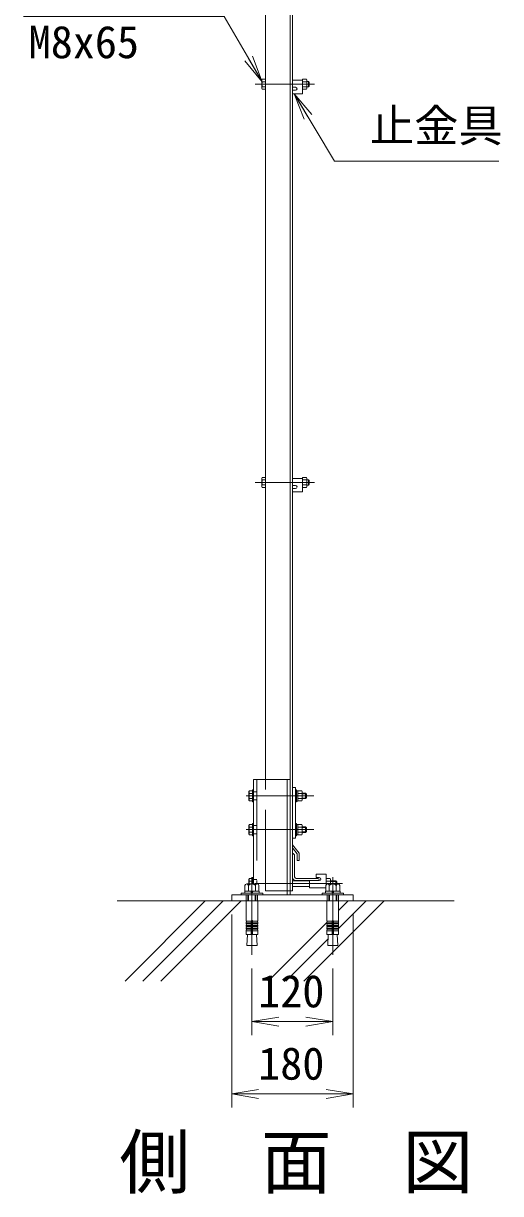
# Model space of a CAD drawing. Units: millimetres, scale not verified. Extents: x -4200 to 4200, y -2970 to 2970.
# Drawn here: x 61 to 769, y -217 to 1517 of the extents above; entities that cross this region are included whole.
import ezdxf
from ezdxf.enums import TextEntityAlignment as Align

# ---------------------------------------------------------------- set-up
doc = ezdxf.new("R2010")
doc.units = ezdxf.units.MM
doc.header["$LTSCALE"] = 20
doc.linetypes.add('DASHED', pattern=[7.5, 6, -1.5])
doc.linetypes.add('USER1', pattern=[50.8, 31.75, -6.35, 6.35, -6.35])
for name, color, linetype, lineweight in [('0-0_D-STR1', 1, 'Continuous', 18), ('0-1_D-BMK', 2, 'USER1', 13), ('0-2_D-STR-DIM', 7, 'Continuous', 9), ('0-3_D-STR3', 3, 'Continuous', 13), ('0-4_D-STR-TXT', 7, 'Continuous', 9), ('0-5_0', 7, 'Continuous', 9), ('0-A_D-DCR-HCH', 7, 'Continuous', 9), ('0-B_D-STR4', 7, 'Continuous', 9)]:
    doc.layers.add(name, color=color, linetype=linetype, lineweight=lineweight)
doc.layers.add('0-8_D-TTL-TXT', color=7, linetype='Continuous')
doc.styles.add('ＭＳ ゴシック', font='')
doc.styles.get('ＭＳ ゴシック').set_extended_font_data('MS Gothic')

# ---------------------------------------------------------------- blocks, each defined once
blk = doc.blocks.new('_Open')
at = {"layer": '0-5_0'}
blk.add_line((-20, 3.33), (0, 0), dxfattribs=at)
blk.add_lwpolyline([(-20, -3.33), (0, 0), (-20, 0)], dxfattribs=at)

msp = doc.modelspace()

# ---------------------------------------------------------------- linework, layer by layer
at = {"layer": '0-0_D-STR1'}
for p, q in [((420.32, 396.45), (420.32, 2085.32)), ((456.82, 231.45), (456.82, 2077.23)), ((460.32, 231.45), (460.32, 2076.45)), ((470.32, 287.19), (460.32, 299.69)), ((461.32, 286.45), (460.32, 286.45)), ((460.32, 251.45), (460.32, 286.45)), ((463.32, 253.95), (463.32, 284.45)), ((467.32, 276.19), (467.32, 286.06)), ((470.32, 276.19), (470.32, 287.19)), ((467.32, 276.19), (470.32, 276.19)), ((500.32, 246.45), (465.32, 246.45)), ((498.32, 249.45), (467.82, 249.45)), ((500.32, 247.45), (500.32, 246.45)), ((456.82, 231.45), (460.32, 231.45))]:
    msp.add_line(p, q, dxfattribs=at)
at = {"layer": '0-0_D-STR1', "linetype": 'DASHED'}
for p, q in [((420.32, 231.45), (420.32, 396.45)), ((456.82, 231.45), (420.32, 231.45))]:
    msp.add_line(p, q, dxfattribs=at)
at = {"layer": '0-0_D-STR1'}
msp.add_lwpolyline([(467.32, 286.06), (460.32, 295.11), (460.32, 299.69)], dxfattribs=at)
for centre, radius, start, end in [((461.32, 284.45), 2, 0, 90), ((465.32, 251.45), 5, 180, 270), ((467.82, 253.95), 4.5, 180, 270), ((498.32, 247.45), 2, 0, 90)]:
    msp.add_arc(centre, radius, start, end, dxfattribs=at)
at = {"layer": '0-1_D-BMK'}
for p, q in [((493.32, 1426.45), (405.32, 1426.45)), ((493.32, 836.45), (405.32, 836.45)), ((491.96, 371.95), (391.96, 371.95)), ((491.96, 321.95), (391.96, 321.95)), ((400.32, 251.36), (400.32, 136.36)), ((520.32, 251.36), (520.32, 136.36)), ((534.55, 241.95), (405.32, 241.95)), ((534.55, 241.95), (405.32, 241.95))]:
    msp.add_line(p, q, dxfattribs=at)
at = {"layer": '0-2_D-STR-DIM'}
for p, q in [((370.32, 196.45), (370.32, -89.69)), ((550.32, 196.45), (550.32, -89.69)), ((400.32, 116.36), (400.32, 17.49)), ((520.32, 116.36), (520.32, 17.49)), ((440.32, 37.49), (480.32, 37.49)), ((410.32, -69.69), (510.32, -69.69))]:
    msp.add_line(p, q, dxfattribs=at)
at = {"layer": '0-3_D-STR3'}
for p, q in [((415.02, 1432.75), (415.72, 1433.96)), ((415.02, 1432.75), (415.02, 1420.15)), ((420.32, 1433.96), (415.72, 1433.96)), ((420.32, 1430.21), (415.72, 1430.21)), ((420.32, 1422.7), (415.72, 1422.7)), ((420.32, 1433.96), (420.32, 1418.95)), ((475.32, 1432.45), (460.32, 1432.45)), ((465.07, 1421.95), (460.32, 1421.95)), ((475.32, 1433.96), (481.1, 1433.96)), ((475.32, 1418.95), (475.32, 1433.96)), ((475.32, 1432.45), (475.32, 1412.45)), ((475.32, 1430.21), (481.1, 1430.21)), ((475.32, 1422.7), (481.1, 1422.7)), ((481.1, 1433.96), (481.82, 1432.7)), ((481.82, 1420.2), (481.82, 1432.7)), ((481.82, 1430.45), (484.12, 1430.45)), ((481.82, 1422.45), (484.12, 1422.45)), ((484.12, 1430.45), (485.32, 1429.25)), ((484.12, 1430.45), (484.12, 1422.45)), ((484.12, 1422.45), (485.32, 1423.65)), ((485.32, 1429.25), (485.32, 1423.65)), ((415.02, 1420.15), (415.72, 1418.95)), ((420.32, 1418.95), (415.72, 1418.95)), ((460.32, 1417.45), (460.32, 1412.45)), ((465.07, 1417.45), (460.32, 1417.45)), ((475.32, 1412.45), (460.32, 1412.45)), ((475.32, 1418.95), (481.1, 1418.95)), ((481.1, 1418.95), (481.82, 1420.2)), ((415.02, 842.75), (415.72, 843.96)), ((415.02, 842.75), (415.02, 830.15)), ((420.32, 843.96), (415.72, 843.96)), ((420.32, 840.21), (415.72, 840.21)), ((420.32, 832.7), (415.72, 832.7)), ((420.32, 843.96), (420.32, 828.95)), ((475.32, 842.45), (460.32, 842.45)), ((475.32, 828.95), (475.32, 843.96)), ((475.32, 842.45), (475.32, 822.45)), ((475.32, 840.21), (481.1, 840.21)), ((475.32, 832.7), (481.1, 832.7)), ((481.82, 830.2), (481.82, 842.7)), ((481.82, 840.45), (484.12, 840.45)), ((481.82, 832.45), (484.12, 832.45)), ((484.12, 840.45), (485.32, 839.25)), ((485.32, 839.25), (485.32, 833.65)), ((415.02, 830.15), (415.72, 828.95)), ((420.32, 828.95), (415.72, 828.95)), ((465.07, 831.95), (460.32, 831.95)), ((465.07, 827.45), (460.32, 827.45)), ((460.32, 827.45), (460.32, 822.45)), ((475.32, 822.45), (460.32, 822.45)), ((402.82, 241.55), (402.82, 396.45)), ((402.82, 396.45), (456.82, 396.45)), ((452.82, 225.45), (452.82, 396.45)), ((456.82, 225.45), (456.82, 396.45)), ((395.92, 378.25), (396.62, 379.46)), ((395.92, 365.65), (395.92, 378.25)), ((395.92, 365.65), (396.62, 364.45)), ((401.22, 379.46), (396.62, 379.46)), ((401.22, 375.7), (396.62, 375.7)), ((401.22, 368.2), (396.62, 368.2)), ((401.22, 364.45), (396.62, 364.45)), ((401.22, 380.95), (402.82, 380.95)), ((401.22, 364.45), (401.22, 379.46)), ((402.82, 380.95), (402.82, 362.95)), ((464.82, 380.95), (466.42, 380.95)), ((466.42, 380.95), (466.42, 362.95)), ((468.42, 364.45), (468.42, 379.46)), ((468.42, 375.7), (474.2, 375.7)), ((468.42, 368.2), (474.2, 368.2)), ((474.92, 365.7), (474.92, 378.2)), ((474.92, 375.95), (480.02, 375.95)), ((474.92, 375.2), (480.77, 375.2)), ((474.92, 368.7), (480.77, 368.7)), ((474.92, 367.95), (480.02, 367.95)), ((480.02, 375.95), (481.22, 374.75)), ((480.02, 375.95), (480.02, 367.95)), ((480.02, 367.95), (481.22, 369.15)), ((481.22, 374.75), (481.22, 369.15)), ((395.92, 328.25), (396.62, 329.46)), ((401.22, 329.46), (396.62, 329.46)), ((401.22, 330.95), (402.82, 330.95)), ((401.22, 314.45), (401.22, 329.46)), ((402.82, 330.95), (402.82, 312.95)), ((464.82, 330.95), (466.42, 330.95)), ((466.42, 330.95), (466.42, 312.95)), ((468.42, 314.45), (468.42, 329.46)), ((395.92, 315.65), (395.92, 328.25)), ((395.92, 315.65), (396.62, 314.45)), ((401.22, 325.7), (396.62, 325.7)), ((401.22, 318.2), (396.62, 318.2)), ((401.22, 314.45), (396.62, 314.45)), ((468.42, 325.7), (474.2, 325.7)), ((468.42, 318.2), (474.2, 318.2)), ((474.92, 315.7), (474.92, 328.2)), ((474.92, 325.95), (480.02, 325.95)), ((474.92, 325.2), (480.77, 325.2)), ((474.92, 318.7), (480.77, 318.7)), ((474.92, 317.95), (480.02, 317.95)), ((480.02, 325.95), (481.22, 324.75)), ((480.02, 325.95), (480.02, 317.95)), ((480.02, 317.95), (481.22, 319.15)), ((481.22, 324.75), (481.22, 319.15)), ((395.92, 248.25), (396.62, 249.46)), ((395.92, 241.55), (395.92, 248.25)), ((401.22, 249.46), (396.62, 249.46)), ((401.22, 245.71), (396.62, 245.71)), ((401.22, 250.95), (401.22, 241.55)), ((401.22, 250.95), (402.82, 250.95)), ((401.22, 241.55), (401.22, 249.46)), ((402.82, 250.95), (402.82, 241.55)), ((460.32, 245.95), (485.57, 245.95)), ((500.32, 246.45), (485.57, 246.45)), ((500.32, 246.45), (485.57, 246.45)), ((485.57, 235.95), (485.57, 246.45)), ((500.32, 246.45), (485.57, 246.45)), ((500.32, 246.45), (485.57, 246.45)), ((510.57, 255.95), (495.57, 255.95)), ((495.57, 250.95), (495.57, 255.95)), ((500.32, 250.95), (495.57, 250.95)), ((510.57, 240.67), (510.57, 255.95)), ((510.57, 245.71), (516.35, 245.71)), ((517.07, 241.55), (517.07, 248.2)), ((517.07, 245.95), (525.02, 245.95)), ((517.07, 245.2), (525.77, 245.2)), ((525.02, 245.95), (526.22, 244.75)), ((525.02, 245.95), (525.02, 241.55)), ((526.22, 244.75), (526.22, 241.55)), ((460.32, 237.95), (485.57, 237.95)), ((509.93, 235.95), (485.57, 235.95)), ((408.97, 216.45), (391.67, 216.45))]:
    msp.add_line(p, q, dxfattribs=at)
at = {"layer": '0-3_D-STR3', "linetype": 'DASHED'}
for p, q in [((407.82, 396.45), (407.82, 241.54)), ((407.82, 377.95), (402.82, 377.95)), ((407.82, 365.95), (402.82, 365.95)), ((407.82, 327.95), (402.82, 327.95)), ((407.82, 315.95), (402.82, 315.95)), ((407.82, 247.95), (402.82, 247.95)), ((391.82, 216.45), (391.82, 225.45)), ((408.83, 216.45), (408.83, 225.45)), ((511.81, 216.45), (511.81, 225.45)), ((528.82, 216.45), (528.82, 225.45))]:
    msp.add_line(p, q, dxfattribs=at)
at = {"layer": '0-3_D-STR3', "lineweight": 18}
for p, q in [((384.32, 225.45), (384.32, 227.75)), ((384.32, 227.75), (416.32, 227.75)), ((416.32, 225.45), (384.32, 225.45)), ((389.57, 230.75), (411.07, 230.75)), ((389.57, 227.75), (389.57, 230.75)), ((411.07, 227.75), (389.57, 227.75)), ((389.93, 230.75), (389.93, 239.05)), ((410.71, 230.75), (389.93, 230.75)), ((392.53, 241.55), (408.12, 241.55)), ((394.32, 216.45), (394.32, 225.45)), ((395.12, 230.75), (395.12, 239.05)), ((395.4, 216.45), (395.4, 225.45)), ((398.82, 227.75), (399.62, 230.75)), ((401.82, 230.75), (401.02, 227.75)), ((405.24, 216.45), (405.24, 225.45)), ((405.52, 230.75), (405.52, 239.05)), ((406.32, 225.45), (406.32, 216.45)), ((410.71, 239.05), (410.71, 230.75)), ((411.07, 230.75), (411.07, 227.75)), ((416.32, 227.75), (416.32, 225.45)), ((504.32, 227.75), (504.32, 225.45)), ((536.32, 227.75), (504.32, 227.75)), ((504.32, 225.45), (536.32, 225.45)), ((531.07, 230.75), (509.57, 230.75)), ((509.57, 230.75), (509.57, 227.75)), ((509.57, 227.75), (531.07, 227.75)), ((509.93, 239.05), (509.93, 230.75)), ((509.93, 230.75), (530.71, 230.75)), ((528.12, 241.55), (512.53, 241.55)), ((514.32, 241.55), (526.32, 241.55)), ((514.32, 225.45), (514.32, 216.45)), ((515.12, 230.75), (515.12, 239.05)), ((515.4, 216.45), (515.4, 225.45)), ((518.82, 230.75), (519.62, 227.75)), ((521.82, 227.75), (521.02, 230.75)), ((525.24, 216.45), (525.24, 225.45)), ((525.52, 230.75), (525.52, 239.05)), ((526.32, 216.45), (526.32, 225.45)), ((530.71, 230.75), (530.71, 239.05)), ((531.07, 227.75), (531.07, 230.75)), ((536.32, 225.45), (536.32, 227.75)), ((391.67, 216.45), (391.67, 186.42)), ((408.97, 216.45), (408.97, 186.42)), ((511.67, 216.45), (511.67, 186.42)), ((528.97, 216.45), (528.97, 186.42)), ((399.32, 186.42), (391.67, 186.42)), ((391.67, 183.92), (392.11, 186.38)), ((391.67, 183.92), (399.32, 183.92)), ((391.67, 183.92), (391.67, 182.42)), ((391.67, 182.42), (399.32, 182.42)), ((391.67, 179.92), (392.11, 182.38)), ((391.67, 179.92), (399.32, 179.92)), ((391.67, 179.92), (391.67, 178.42)), ((391.67, 178.42), (399.32, 178.42)), ((391.67, 175.92), (392.11, 178.38)), ((391.67, 175.92), (399.32, 175.92)), ((391.67, 175.92), (391.67, 174.42)), ((391.67, 174.42), (399.32, 174.42)), ((391.67, 171.95), (392.11, 174.42)), ((399.32, 186.42), (399.32, 166.45)), ((401.32, 186.42), (401.32, 166.45)), ((401.32, 186.42), (408.97, 186.42)), ((408.97, 183.92), (401.32, 183.92)), ((408.97, 182.42), (401.32, 182.42)), ((408.97, 179.92), (401.32, 179.92)), ((408.97, 178.42), (401.32, 178.42)), ((408.97, 175.92), (401.32, 175.92)), ((408.97, 174.42), (401.32, 174.42)), ((408.97, 183.92), (408.54, 186.38)), ((408.97, 179.92), (408.54, 182.38)), ((408.97, 175.92), (408.54, 178.38)), ((408.97, 171.95), (408.54, 174.42)), ((408.97, 183.92), (408.97, 182.42)), ((408.97, 179.92), (408.97, 178.42)), ((408.97, 175.92), (408.97, 174.42)), ((519.32, 186.42), (511.67, 186.42)), ((511.67, 183.92), (512.11, 186.38)), ((511.67, 183.92), (519.32, 183.92)), ((511.67, 183.92), (511.67, 182.42)), ((511.67, 182.42), (519.32, 182.42)), ((511.67, 179.92), (512.11, 182.38)), ((511.67, 179.92), (519.32, 179.92)), ((511.67, 179.92), (511.67, 178.42)), ((511.67, 178.42), (519.32, 178.42)), ((511.67, 175.92), (512.11, 178.38)), ((511.67, 175.92), (519.32, 175.92)), ((511.67, 175.92), (511.67, 174.42)), ((511.67, 171.95), (512.11, 174.42)), ((511.67, 174.42), (519.32, 174.42)), ((519.32, 186.42), (519.32, 166.45)), ((521.32, 186.42), (528.97, 186.42)), ((521.32, 186.42), (521.32, 166.45)), ((528.97, 183.92), (521.32, 183.92)), ((528.97, 182.42), (521.32, 182.42)), ((528.97, 179.92), (521.32, 179.92)), ((528.97, 178.42), (521.32, 178.42)), ((528.97, 175.92), (521.32, 175.92)), ((528.97, 174.42), (521.32, 174.42)), ((528.97, 183.92), (528.54, 186.38)), ((528.97, 179.92), (528.54, 182.38)), ((528.97, 175.92), (528.54, 178.38)), ((528.97, 171.95), (528.54, 174.42)), ((528.97, 183.92), (528.97, 182.42)), ((528.97, 179.92), (528.97, 178.42)), ((528.97, 175.92), (528.97, 174.42)), ((391.67, 171.95), (399.32, 171.95)), ((391.67, 171.95), (391.67, 166.45)), ((408.97, 166.45), (391.67, 166.45)), ((393.66, 166.45), (392.74, 150.35)), ((408.97, 171.95), (401.32, 171.95)), ((406.99, 166.45), (407.9, 150.35)), ((408.97, 171.95), (408.97, 166.45)), ((511.67, 171.95), (519.32, 171.95)), ((511.67, 171.95), (511.67, 166.45)), ((511.67, 166.45), (528.97, 166.45)), ((513.66, 166.45), (512.74, 150.35)), ((528.97, 171.95), (521.32, 171.95)), ((526.99, 166.45), (527.9, 150.35)), ((528.97, 171.95), (528.97, 166.45)), ((392.74, 150.35), (407.9, 150.35)), ((527.9, 150.35), (512.74, 150.35))]:
    msp.add_line(p, q, dxfattribs=at)
at = {"layer": '0-3_D-STR3'}
for points in [[(475.32, 843.96), (481.1, 843.96), (481.82, 842.7)], [(484.12, 840.45), (484.12, 832.45), (485.32, 833.65)], [(475.32, 828.95), (481.1, 828.95), (481.82, 830.2)], [(401.22, 380.95), (401.22, 362.95), (402.82, 362.95)], [(464.82, 380.95), (464.82, 362.95), (466.42, 362.95)], [(468.42, 379.46), (474.2, 379.46), (474.92, 378.2)], [(468.42, 364.45), (474.2, 364.45), (474.92, 365.7)], [(401.22, 330.95), (401.22, 312.95), (402.82, 312.95)], [(464.82, 330.95), (464.82, 312.95), (466.42, 312.95)], [(468.42, 329.46), (474.2, 329.46), (474.92, 328.2)], [(468.42, 314.45), (474.2, 314.45), (474.92, 315.7)], [(510.57, 249.46), (516.35, 249.46), (517.07, 248.2)]]:
    msp.add_lwpolyline(points, dxfattribs=at)
for points in [[(460.32, 384.45), (464.82, 384.45), (464.82, 309.45), (460.32, 309.45)], [(468.42, 379.65), (466.42, 379.65), (466.42, 364.25), (468.42, 364.25)], [(468.42, 329.65), (466.42, 329.65), (466.42, 314.25), (468.42, 314.25)], [(370.32, 216.45), (550.32, 216.45), (550.32, 225.45), (370.32, 225.45)]]:
    msp.add_lwpolyline(points, close=True, dxfattribs=at)
for centre, radius, start, end in [((418.46, 1432.08), 3.32, 145.61585, 214.38415), ((427.56, 1426.45), 12.42, 162.4121, 197.5879), ((418.46, 1420.82), 3.32, 145.61585, 214.38415), ((465.07, 1419.7), 2.25, 270, 90), ((478.35, 1432.08), 3.32, 325.61586, 34.38414), ((478.35, 1420.82), 3.32, 325.61585, 34.38416), ((469.26, 1426.45), 12.42, 342.4121, 17.5879), ((418.46, 842.08), 3.32, 145.61585, 214.38415), ((427.56, 836.45), 12.42, 162.4121, 197.5879), ((418.46, 830.82), 3.32, 145.61585, 214.38415), ((478.35, 842.08), 3.32, 325.61586, 34.38414), ((478.35, 830.82), 3.32, 325.61585, 34.38416), ((469.26, 836.45), 12.42, 342.4121, 17.5879), ((465.07, 829.7), 2.25, 270, 90), ((399.36, 377.58), 3.32, 145.61585, 214.38415), ((408.46, 371.95), 12.42, 162.4121, 197.5879), ((399.36, 366.32), 3.32, 145.61585, 214.38415), ((471.45, 377.58), 3.32, 325.61586, 34.38414), ((471.45, 366.32), 3.32, 325.61585, 34.38416), ((462.36, 371.95), 12.42, 342.4121, 17.5879), ((399.36, 327.58), 3.32, 145.61585, 214.38415), ((471.45, 327.58), 3.32, 325.61586, 34.38414), ((408.46, 321.95), 12.42, 162.4121, 197.5879), ((399.36, 316.32), 3.32, 145.61585, 214.38415), ((471.45, 316.32), 3.32, 325.61585, 34.38416), ((462.36, 321.95), 12.42, 342.4121, 17.5879), ((399.36, 247.58), 3.32, 145.61585, 214.38415), ((408.46, 241.95), 12.42, 162.4121, 181.84567), ((500.32, 248.7), 2.25, 270, 90), ((513.6, 247.58), 3.32, 325.61586, 34.38414), ((504.51, 241.95), 12.42, 358.15433, 17.5879)]:
    msp.add_arc(centre, radius, start, end, dxfattribs=at)
at = {"layer": '0-3_D-STR3', "lineweight": 18}
for centre, radius, start, end in [((392.53, 238.95), 2.6, 2.20423, 177.79577), ((400.32, 234.9), 6.65, 38.61324, 141.38676), ((408.12, 238.95), 2.6, 2.20423, 177.79577), ((512.53, 238.95), 2.6, 2.20423, 177.79577), ((520.32, 234.9), 6.65, 38.61324, 141.38676), ((528.12, 238.95), 2.6, 2.20423, 177.79577), ((400.32, 186.42), 1, 0, 180), ((520.32, 186.42), 1, 0, 180)]:
    msp.add_arc(centre, radius, start, end, dxfattribs=at)
at = {"layer": '0-4_D-STR-TXT'}
for points in [[(61.26, 1526.83), (359.07, 1526.83), (414.68, 1431.93)], [(766.55, 1312.48), (522.74, 1312.48), (463.86, 1410.67)]]:
    msp.add_lwpolyline(points, dxfattribs=at)
at = {"layer": '0-A_D-DCR-HCH'}
for p, q in [((212.09, 97.39), (331.16, 216.45)), ((238.61, 97.39), (357.67, 216.45)), ((265.13, 97.39), (384.19, 216.45)), ((477.26, 97.39), (596.32, 216.45)), ((528.97, 175.62), (569.8, 216.45)), ((528.97, 202.14), (543.29, 216.45)), ((424.23, 97.39), (511.87, 185.03)), ((450.74, 97.39), (513.29, 159.93))]:
    msp.add_line(p, q, dxfattribs=at)
at = {"layer": '0-B_D-STR4'}
for p, q in [((200.45, 216.45), (700.45, 216.45)), ((540.32, 216.45), (460.32, 216.45))]:
    msp.add_line(p, q, dxfattribs=at)

# ---------------------------------------------------------------- block references
at = {"layer": '0-2_D-STR-DIM', "xscale": 2, "yscale": 2, "rotation": 180}
for p in [(400.32, 37.49), (370.32, -69.69)]:
    msp.add_blockref('_Open', p, dxfattribs=at)
at = {"layer": '0-2_D-STR-DIM', "xscale": 2, "yscale": 2}
for p in [(520.32, 37.49), (550.32, -69.69)]:
    msp.add_blockref('_Open', p, dxfattribs=at)
at = {"layer": '0-4_D-STR-TXT', "xscale": 2, "yscale": 2}
for p, rotation in [((415.69, 1430.21), 300.37182), ((462.83, 1412.38), 120.94796)]:
    msp.add_blockref('_Open', p, dxfattribs=dict(at, rotation=rotation))

# ---------------------------------------------------------------- texts
at = {"layer": '0-2_D-STR-DIM', "style": 'ＭＳ ゴシック'}
for s, p in [('120', (409.67, 44.24)), ('180', (409.67, -62.94))]:
    msp.add_text(s, height=48.09, dxfattribs=at).set_placement(p, align=Align.BOTTOM_LEFT)
at = {"layer": '0-4_D-STR-TXT', "style": 'ＭＳ ゴシック'}
for s, p in [('M8x65', (69.17, 1450.63)), ('止金具', (575.44, 1326.71))]:
    msp.add_text(s, height=48.09, dxfattribs=at).set_placement(p, align=Align.BOTTOM_LEFT)
at = {"layer": '0-8_D-TTL-TXT', "style": 'ＭＳ ゴシック'}
msp.add_text('側\u3000面\u3000図', height=76.98, dxfattribs=at).set_placement((203.63, -231.92), align=Align.BOTTOM_LEFT)
msp.add_text('側\u3000面\u3000図', height=76.98, dxfattribs=at).set_placement((203.63, -231.92), align=Align.BOTTOM_LEFT)

doc.saveas('drawing.dxf')
